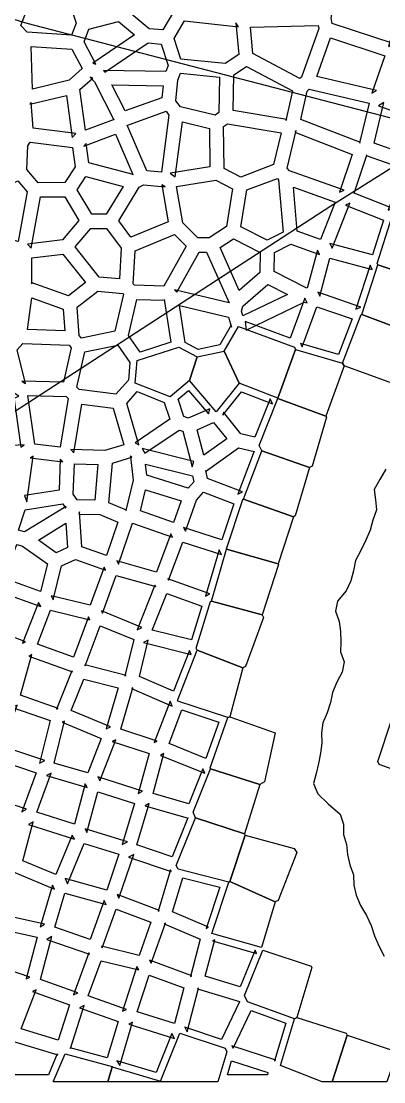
# Model space of a CAD drawing. Header units: metres. Extents: x -200 to 17000, y -360 to 16840.
# Drawn here: x 6943 to 10521, y -200 to 10259 of the extents above; entities that cross this region are included whole.
import ezdxf

# ---------------------------------------------------------------- set-up
doc = ezdxf.new("R2010")
doc.units = ezdxf.units.M
for name, color, linetype in [('AREAS_VERDES', 3, 'CONTINUOUS'), ('EIXOS_VIARIOS', 1, 'CONTINUOUS'), ('HIDROGRAFIA', 5, 'CONTINUOUS'), ('PRACAS', 8, 'CONTINUOUS'), ('QUADRAS', 7, 'CONTINUOUS')]:
    doc.layers.add(name, color=color, linetype=linetype)

msp = doc.modelspace()

# ---------------------------------------------------------------- linework, layer by layer
at = {"layer": 'AREAS_VERDES'}
for points in [[(10605.28, 8338.02), (10620.69, 8345.25), (11103.99, 8187.08), (10950.17, 7694.49), (10462.51, 7857.96), (10456.97, 7869.53)], [(10302.85, 7366.93), (10462.51, 7857.96), (10950.17, 7694.49), (10969.56, 7656.33), (10767.8, 7192.18)], [(10298.86, 7365.2), (10302.85, 7366.93), (10767.8, 7192.18), (10771.57, 7183.86), (10632.37, 6699.26), (10610.81, 6687.28), (10129.64, 6859.92), (10115.16, 6887.78)], [(9088.25, 7247.1), (9639.11, 7044.81), (9649.81, 7022.51), (9475.44, 6540.19), (9093.39, 6687.95), (8946.88, 7006.79)], [(8497.32, 7045.01), (8679.8, 6948.09), (8603.39, 6717.48), (8411.92, 6553.35), (8068.42, 6688.76), (8088.64, 6914.02)], [(9649.81, 7022.51), (10115.16, 6887.78), (10129.64, 6859.92), (9948.9, 6364.35), (9476.51, 6537.75), (9475.44, 6540.19)], [(8603.39, 6717.48), (8679.8, 6948.09), (8946.88, 7006.79), (9093.39, 6687.95), (8867.63, 6406.25)], [(9476.51, 6537.75), (9948.9, 6364.35), (9954.99, 6353.5), (9813.92, 5870.81), (9786.84, 5856.46), (9316.78, 6022.53), (9290.99, 6074.45)], [(9316.78, 6022.53), (9786.84, 5856.46), (9647.73, 5379.94), (9631.27, 5370.75), (9136.59, 5544.49)], [(9136.59, 5544.49), (9631.27, 5370.75), (9478.93, 4906.32), (8970.34, 5052.49), (8968.08, 5056.75), (9128.72, 5540.8)], [(9478.93, 4906.32), (9481.58, 4900.84), (9321.56, 4403.6), (8821.94, 4540.51), (8970.34, 5052.49)], [(8821.94, 4540.51), (9321.56, 4403.6), (9335.41, 4379.4), (9155.02, 3895.03), (9128.53, 3881.72), (8679.14, 4055.77), (8670.57, 4074.74), (8811.56, 4534.92)], [(8679.14, 4055.77), (9128.53, 3881.72), (9001.26, 3400.04), (8982.29, 3391.38), (8487.21, 3554.89), (8485.22, 3559.32)], [(9001.26, 3400.04), (9449.61, 3242.65), (9343.46, 2757.71), (9297.55, 2732.86), (8810.93, 2887.15), (8806.51, 2897.32), (8982.29, 3391.38)], [(10660.16, 3405.04), (11121.9, 3261.18), (10958.42, 2762.93), (10951.03, 2759.09), (10475.24, 2929.74), (10461.23, 2958.02), (10598.92, 3374.99)], [(8810.93, 2887.15), (9297.55, 2732.86), (9147.11, 2245.08), (8663.52, 2404.38), (8639.76, 2457.36)], [(9147.11, 2245.08), (9153.8, 2231.71), (9001.33, 1773.9), (8993.09, 1770.06), (8491.02, 1896.63), (8472.41, 1931.98), (8663.52, 2404.38)], [(9637.07, 2102.22), (9661.65, 2061.14), (9479.83, 1588.25), (9448.8, 1573.35), (9001.33, 1773.9), (9153.8, 2231.71)], [(9001.33, 1773.9), (9448.8, 1573.35), (9315.03, 1124.45), (8824.16, 1263.52), (8993.09, 1770.06)], [(9805, 941.02), (9812.35, 927.5), (9662.38, 433.16), (9641.13, 421.73), (9175.21, 589.31), (9146.4, 651.28), (9326.81, 1099.45)], [(9662.38, 433.16), (10149, 280.28), (10159.18, 260.39), (10010.03, -200), (9912.42, -200), (9502.42, -39.17), (9641.13, 421.73)], [(8954.84, 131.05), (8973.47, 95.63), (8882.96, -200), (8320.37, -200), (8316.9, -192.32), (8507.38, 280.75)], [(10010.03, -200), (10159.18, 260.39), (10652.7, 94.58), (10549.88, -200)], [(7839.16, -49.59), (7840.34, -51.55), (7799.22, -200), (7258.97, -200), (7375.88, 77.04)], [(8316.9, -192.32), (8320.37, -200), (7799.22, -200), (7840.34, -51.55)]]:
    msp.add_lwpolyline(points, close=True, dxfattribs=at)
at = {"layer": 'EIXOS_VIARIOS'}
for points in [[(-200, 1640), (6000, 5840), (10000, 8440), (17000, 12840)], [(-200, 12440), (7000, 10240), (17000, 7640)]]:
    msp.add_lwpolyline(points, dxfattribs=at)
at = {"layer": 'HIDROGRAFIA'}
msp.add_lwpolyline([(10540.32, 5840), (10480.5, 5740), (10424.92, 5640), (10439.29, 5540), (10448.46, 5440), (10411.28, 5340), (10388.09, 5240), (10343.91, 5140), (10293.18, 5040), (10241.82, 4940), (10221.89, 4840), (10196.38, 4740), (10150.8, 4640), (10063.79, 4540), (10045.86, 4440), (10079.12, 4340), (10095.36, 4240), (10097.64, 4140), (10092.56, 4040), (10128.75, 3940), (10111.45, 3840), (10057.64, 3740), (10015.83, 3640), (9993.57, 3540), (9960.93, 3440), (9919.59, 3340), (9906.95, 3240), (9908.92, 3140), (9895.97, 3040), (9876.98, 2940), (9854.84, 2840), (9827.32, 2740), (9869.98, 2640), (9971.86, 2540), (10089.03, 2440), (10123.36, 2340), (10123.78, 2240), (10151.49, 2140), (10164.01, 2040), (10186.92, 1940), (10221.08, 1840), (10224.3, 1740), (10247.32, 1640), (10291.51, 1540), (10351.24, 1440), (10397.18, 1340), (10428.99, 1240), (10471.63, 1140), (10524.51, 1040)], dxfattribs=at)
at = {"layer": 'PRACAS'}
for points in [[(9033.76, 9379.07), (9041.69, 9731.53), (9167.48, 9813.88), (9621.41, 9571.73), (9555.81, 9279.05), (9564.6, 9289.67)], [(7374.26, 8666.89), (7108.92, 8666.2), (6998.47, 8797.31), (7007, 9030.97), (7030.53, 9067.09), (7448.05, 9013.7), (7476.14, 8822.78)], [(7437.01, 7038.02), (7361.34, 6699.51), (6949.17, 6708.42), (6985.46, 6686.47), (6904.61, 7019.06), (6957.56, 7082.22), (7414.92, 7063.08)], [(7698.6, 2659.26), (8060.55, 2543.76), (7940.42, 2141.32), (7991.95, 2165.52), (7572.93, 2294.3), (7592, 2258.7)]]:
    msp.add_lwpolyline(points, close=True, dxfattribs=at)
at = {"layer": 'QUADRAS'}
for points in [[(8204.73, 10185.51), (7990.09, 10364.56), (8000.09, 10679.72), (8091.19, 10723.97), (8425.35, 10515.37), (8445.04, 10351.66), (8339.19, 10172.51)], [(7000.64, 10152.64), (6939.88, 10215.98), (7069.69, 10557.72), (7385.51, 10543.66), (7483.87, 10240.9), (7439.01, 10122.68)], [(10003.12, 10289.24), (10030.31, 10450.97), (10279.32, 10557.36), (10713.18, 10394.46), (10692.57, 10434.21), (10565.86, 10011.11), (10614.56, 10039.09), (10013.21, 10236.95)], [(8060.4, 10123.59), (7650.11, 9844.43), (7681.04, 9835.48), (7562.84, 10054.39), (7610.66, 10180.41), (7901.81, 10255.89)], [(8519.3, 9886.39), (8453.13, 10090.14), (8554.6, 10261.87), (9088.05, 10202.21), (9061.64, 10243.84), (9090.29, 9930.68), (8954.94, 9842.07)], [(9230.1, 9939.15), (9206.32, 10199.07), (9874.51, 10216.83), (9879.92, 10188.8), (9707.88, 9705.75), (9692.34, 9692.57)], [(8371.38, 9762.68), (7753.93, 9772.56), (7769.28, 9756.18), (8194.94, 10045.8), (8324.39, 10033.29), (8392.85, 9822.5)], [(9859.69, 9714.73), (9995.29, 10095.46), (10532.73, 9918.63), (10403.59, 9549.5), (10448.59, 9575.9)], [(7414.97, 9676.1), (7054.56, 9589.93), (7041.27, 10009.53), (7442.77, 9982.1), (7545.45, 9791.93)], [(8469.15, 9474.08), (8489.16, 9676.38), (8514.21, 9746.19), (8901.09, 9706.83), (8893.25, 9358.05), (8855.64, 9332.88), (8514.69, 9414.33)], [(7857.06, 9285.31), (7859.52, 9290.82), (7577.55, 9183.94), (7522.74, 9584.56), (7651, 9698.42), (7624.32, 9706.15), (7665.25, 9662.45)], [(7968.98, 9374.08), (7838.21, 9631.19), (8343.2, 9623.11), (8331.47, 9504.45)], [(7483.63, 9150.29), (7061.28, 9204.3), (7041.81, 9457.6), (7029.74, 9440.05), (7389.44, 9526.05), (7446.15, 9111.5)], [(10290.73, 9063.36), (9701.94, 9290.89), (9764.55, 9570.22), (9785.86, 9588.3), (10375.44, 9449.3), (10282.34, 9059.02)], [(10425.71, 9056.68), (10520.98, 9456.06), (10468.39, 9425.2), (10867.15, 9282.59), (10730.73, 8949.24)], [(8182.44, 8783.03), (7988.01, 9235.22), (7986.38, 9231.55), (8372.2, 9370.32), (8401.03, 9332.51), (8327.89, 8768.8)], [(8463.5, 8725.88), (8533.56, 9265.89), (8799.79, 9202.29), (8804.27, 8823.15), (8412.12, 8761.33)], [(8944.47, 8806.68), (8939.58, 9220.6), (8978.22, 9246.45), (9507.33, 9157.34), (9432.73, 8844.41), (9110.7, 8722.36)], [(8047.57, 8747.94), (7611.78, 8862.64), (7583.84, 9052.52), (7559.57, 9027.4), (7873.77, 9146.5), (8045.62, 8746.81)], [(9568.65, 8810.82), (9657.09, 9181.85), (9642.21, 9163.88), (10207.68, 8945.37), (10085.41, 8572.77), (10128.89, 8591.48), (9591.6, 8784.35)], [(10352.51, 8937.7), (10348.29, 8935.52), (10720.7, 8804.34), (10713.82, 8817.78), (10564.47, 8396.19), (10602.89, 8414.22), (10229.16, 8561.82)], [(7001.63, 8576.27), (6911.55, 8085.38), (6514.26, 8191.42), (6545.81, 8513.8), (6908.81, 8686.44)], [(7781.57, 8356.45), (7638.72, 8355.48), (7494.79, 8595.4), (7580.24, 8726.17), (7948.77, 8629.18)], [(8537.81, 8270.85), (8476.35, 8629.73), (8863.51, 8690.77), (9029.46, 8606.59), (8970.28, 8234.53), (8797.15, 8122.82), (8685.92, 8121.97)], [(9111.61, 8231.83), (9169.36, 8594.88), (9471.35, 8709.33), (9482.9, 8696.01), (9526.75, 8178.58), (9371.61, 8098.75)], [(8024.34, 8128.36), (7905.21, 8290.27), (8108.1, 8621.21), (8150.07, 8645.53), (8363.74, 8624.62), (8331.37, 8646.95), (8394.1, 8280.59)], [(9895.87, 8105.06), (9666.43, 8188.32), (9629.68, 8621.93), (10039.88, 8474.68)], [(7350.04, 8102), (7004.29, 8060.99), (7041.81, 8019.6), (7134.79, 8526.27), (7372.63, 8526.88), (7513.27, 8292.45)], [(10012.89, 8019.78), (10185.79, 8463.56), (10143.22, 8445.24), (10518.84, 8296.89), (10410.43, 7954.47), (9988.53, 8067.55)], [(7929.05, 8021.64), (7911.53, 7718.86), (7713.09, 7736.23), (7476.18, 8034.04), (7631.63, 8215.42), (7785.7, 8216.47)], [(8067.73, 7994.82), (8455.93, 8154.65), (8570.16, 8039.82), (8350.69, 7647.36), (8061.04, 7655.51), (8048.86, 7668.61)], [(9095.06, 7601.96), (8906.32, 8026.64), (9038.54, 8111.96), (9301.07, 7977.58), (9298.19, 7780.13)], [(9441.08, 7977.05), (9605.31, 8061.56), (9886.45, 7959.55), (9865.73, 8000.18), (9765.17, 7626.2), (9754.69, 7628.93), (9438.36, 7790.54)], [(7354.91, 7961.6), (7578.17, 7680.96), (7409.64, 7550.04), (7042.73, 7682.69), (7049.01, 7669.61), (7047.14, 7925.09)], [(8477.71, 7587.66), (8698.27, 7982.06), (8772.68, 7982.62), (8995.4, 7481.49), (8995.88, 7483.17), (8454.62, 7611.32)], [(9889.23, 7548.45), (9989.76, 7922.28), (10407.75, 7810.25), (10387.28, 7852.97), (10246.03, 7418.56), (10296, 7440.29), (9869.38, 7588.27)], [(9131.31, 7447.52), (9378.18, 7664.07), (9571.96, 7565.07), (9131.2, 7353.53), (9117.58, 7399.87)], [(7049.42, 7531.4), (7355.72, 7420.66), (7371.97, 7205), (7006.04, 7220.32)], [(7944.32, 7575.45), (7953.09, 7566.02), (7868.21, 7203.26), (7538.67, 7134.41), (7515.72, 7160.45), (7494.74, 7438.87), (7698.29, 7596.99)], [(8360.79, 7507.02), (8353.01, 7514.99), (8418.91, 7093.39), (8116.17, 6996.35), (8001.53, 7158.57), (8084.88, 7514.78)], [(8503.97, 7455.76), (8988.98, 7340.93), (9018.55, 7240.27), (9015.71, 7261.84), (8902.03, 7068.6), (8689.91, 7021.98), (8561.07, 7090.41)], [(9163.26, 7213.63), (9736.85, 7488.91), (9766.31, 7481.25), (9743.3, 7527.39), (9597.72, 7134.58), (9152.13, 7298.22)], [(9715.06, 7048.33), (9861.29, 7442.9), (10207.54, 7322.79), (10072.9, 6972.89), (9699.36, 7081.04)], [(7895.55, 7065.95), (8016.62, 6894.64), (8000.79, 6718.28), (7878.16, 6582.28), (7515.64, 6626.5), (7493.63, 6649.55), (7571.58, 6998.26)], [(6864.2, 6596.2), (6938.73, 6058.79), (6972.56, 6080.95), (6546.05, 6058.43), (6522.43, 6092.07), (6590.61, 6420.09), (6919.05, 6563.01)], [(8355.31, 6500.42), (8408.47, 6333.45), (8066.3, 6102.7), (8102.99, 6081.59), (7983.91, 6490.49), (8087.91, 6605.83)], [(8595.55, 6618.56), (8791.11, 6388.22), (8803.16, 6437.2), (8591.71, 6344.61), (8547.04, 6359.7), (8492.69, 6530.39)], [(9115.95, 6604.17), (9423.09, 6485.38), (9400.59, 6536.46), (9248.61, 6156.92), (9111.53, 6190.56), (8939.15, 6403.92), (8931.92, 6374.53)], [(7386.59, 6558.93), (7407.57, 6536.96), (7328.69, 6056.96), (7076.09, 6087.53), (7009.58, 6567.08)], [(7851.49, 6444.49), (7957.04, 6082.06), (7767.82, 6025.28), (7431.61, 6034.23), (7461.46, 6001.55), (7540.49, 6482.43)], [(8842.01, 6301.38), (8970.96, 6141.78), (8743.95, 5978.38), (8677.9, 6229.52)], [(8501.49, 6227.32), (8536.86, 6215.37), (8628.99, 5865.07), (8647.05, 5916.21), (8135.49, 6045.65), (8162.85, 5998.95)], [(7329.02, 5938.95), (7318.21, 5634.76), (6974.08, 5582.37), (6997.78, 5520.77), (7060.09, 5970.92), (7031.12, 5951.95), (7352.71, 5913.03)], [(8022.06, 5962.31), (8048.56, 5732.7), (7976.51, 5433.75), (7981.04, 5436.16), (7806.3, 5509.56), (7842.54, 5901.53), (8034.9, 5959.25), (8018.23, 5968.84)], [(8760.86, 5818.06), (9086.6, 6052.52), (9242.76, 6014.2), (9240.53, 6018.69), (9081.13, 5595.81), (9126.04, 5616.85), (8781.59, 5749.48), (8764.42, 5828.15)], [(7700.6, 5887.02), (7668.12, 5535.7), (7494.84, 5537.86), (7456.87, 5594.46), (7467.49, 5893.23)], [(8171.07, 5892.23), (8632.63, 5775.44), (8645.34, 5717.2), (8589.4, 5653.11), (8183.86, 5781.44)], [(8119.98, 5431.53), (8169.98, 5638.99), (8521.38, 5527.8), (8444.71, 5315.76)], [(8741.78, 5614.79), (9041.25, 5499.48), (8923.45, 5144.52), (8545.56, 5265.39), (8562.98, 5231.12), (8673.36, 5536.4)], [(7352.72, 5498.4), (7381.62, 5455.32), (7386.09, 5472.81), (6977.15, 5222.57), (6917.21, 5241.39), (6917.28, 5241.22), (6982.25, 5442)], [(7717.35, 5395.07), (7896.99, 5319.62), (7783.53, 4991.36), (7540.7, 5077.09), (7517.47, 5421.48), (7511.39, 5397.64)], [(7113.35, 5141.78), (7384.82, 5307.9), (7400.9, 5069.37), (7288.91, 5016.56)], [(8042.78, 5310.43), (8437.08, 5169.84), (8419.95, 5203.54), (8276.64, 4827.21), (7887.68, 4936.75), (7902.05, 4905.68), (8041.74, 5309.88)], [(6954.96, 5082.8), (7202.21, 4906.43), (7134.81, 4635.94), (6733.68, 4778.83), (6758.93, 4728.13), (6894.97, 5080.96), (6903.28, 5099.03)], [(8919.63, 4998.76), (8895.21, 5044.7), (8762.89, 4588.22), (8805.77, 4611.31), (8389.34, 4759.88), (8396.03, 4747.34), (8538.23, 5120.75)], [(7775.53, 4845.72), (7762, 4874.98), (7625.03, 4500.32), (7237.12, 4593.15), (7258.54, 4553.48), (7341.55, 4886.6), (7477.79, 4950.83)], [(8271.57, 4683.19), (8263.25, 4698.79), (8086.51, 4256.14), (8134.09, 4280.32), (7734.11, 4444.85), (7745.57, 4422.3), (7881.15, 4793.14)], [(6730.17, 4631.47), (7135.24, 4487.17), (7113.46, 4527.52), (6957.47, 4124.74), (6984.89, 4138.93), (6627.22, 4275.76)], [(8236.53, 4254.32), (8380.32, 4614.45), (8725.03, 4491.47), (8623.06, 4158.62)], [(7621.61, 4357.19), (7607.14, 4385.68), (7458.45, 3987.26), (7104.26, 4116.1), (7233.59, 4450.04)], [(7575.5, 3900.5), (7723.75, 4297.73), (8054.91, 4161.51), (7967.31, 3802.2), (7978.41, 3808.02), (7569.56, 3913.45)], [(8150.21, 4131.47), (8620.77, 4014.96), (8603.22, 4053.8), (8446.31, 3652.09), (8109.89, 3795.95), (8197.56, 4155.53)], [(7018.09, 3998.47), (7448.32, 3841.97), (7443.62, 3852.22), (7291.49, 3475.11), (7307.47, 3482.54), (6936.34, 3611.47), (7048.45, 4014.18)], [(7436.88, 3461.3), (7561.77, 3770.88), (7899.37, 3683.83), (7780.59, 3282.09), (7822.68, 3300.65)], [(8030.9, 3677.47), (8432.53, 3505.72), (8411.48, 3552.71), (8256.73, 3146.11), (8284.06, 3160.2), (7924.98, 3276.68), (8045.79, 3685.28)], [(6856.16, 3491.11), (7228.12, 3361.9), (7124.96, 2941.24), (7175.31, 2967.76), (6719.64, 3119.67), (6744, 3072.94), (6904.75, 3515.38)], [(8402.48, 3135.46), (8528.82, 3467.43), (8892.34, 3347.37), (8765.01, 2989.5)], [(7347.62, 3346.81), (7733.24, 3186.24), (7600.21, 2847.5), (7269.45, 2942.65), (7371.26, 3357.81)], [(7842.32, 3156.31), (8205.28, 3038.58), (8098.21, 2642.02), (8138.98, 2665.69), (7697.92, 2806.44), (7719.16, 2767.4), (7878.08, 3172.07)], [(8316.23, 3019.27), (8753.74, 2843.11), (8735.12, 2885.98), (8598.19, 2542.17), (8243.81, 2644.17), (8349.75, 3036.56)], [(6718.6, 2972.44), (7091.1, 2848.26), (6950.79, 2463.07), (6994.82, 2486.89), (6591.21, 2618.37), (6610.94, 2580.17)], [(7594.58, 2703.44), (7575.04, 2739.35), (7468.55, 2339.22), (7098.13, 2458.5), (7238.03, 2842.56), (7193.15, 2818.93)], [(8167.6, 2520.43), (8589.18, 2399.07), (8587.44, 2402.97), (8432.24, 2019.33), (8084.96, 2136.08), (8206.41, 2542.95)], [(7014.49, 2338.35), (7468.88, 2192.04), (7447.44, 2232.08), (7285.96, 1844.07), (6959.85, 1980.18), (7061.61, 2363.86)], [(7399.94, 1753.57), (7565.03, 2150.26), (7907.68, 2044.96), (7787.09, 1691.31), (7377.17, 1804.14)], [(8002.86, 2015.98), (8423.53, 1874.56), (8415.72, 1889.4), (8293.38, 1483.91), (8306.15, 1490.56), (7889.72, 1647.92), (7907.58, 1610.89), (8053.89, 2039.94)], [(7271.18, 1698.53), (7252.31, 1740.45), (7128.86, 1327.82), (7174.19, 1353.55), (6744.59, 1449.6), (6755.14, 1430.75), (6873.39, 1859.73), (6878.73, 1862.33)], [(8437.03, 1475.35), (8538.73, 1812.41), (8902.81, 1720.63), (8766.95, 1313.23), (8790.75, 1325.08)], [(7782.82, 1547.28), (7762.99, 1588.42), (7624.11, 1203.71), (7274.15, 1325), (7374.29, 1659.73)], [(7742.97, 1120.67), (7880.53, 1501.73), (8221.77, 1372.79), (8105.71, 1046.35), (7734.44, 1136.43)], [(8354.93, 1358.11), (8710.1, 1207.24), (8614.06, 838.64), (8626.45, 845.78), (8210.34, 1000.07), (8226.79, 968.98), (8367.46, 1364.64)], [(6622.41, 970.33), (6743.7, 1306.34), (7099.25, 1226.85), (6991.64, 814.04), (7029.12, 831.97)], [(7617.86, 1057.71), (7611.09, 1070.22), (7459.43, 657.13), (7502.73, 677.4), (7135.06, 809.21), (7245.55, 1233.07), (7194.87, 1204.31)], [(8831.12, 1188.79), (9265.29, 1065.79), (9250.47, 1097.25), (9105.31, 736.66), (8759.17, 840.32), (8852.78, 1199.57)], [(8103.39, 902.85), (8085.24, 937.16), (7941.89, 495.19), (7981.12, 513.66), (7605.25, 648.09), (7731.88, 992.99)], [(8087.48, 490.3), (8205.03, 852.73), (8549.02, 725.17), (8456.23, 374.01)], [(7055.03, 689.17), (7419.02, 558.69), (7307.99, 211.28), (6943.63, 322.05), (7089.09, 705.46)], [(8683.23, 716.92), (9096.18, 593.25), (9097.78, 589.82), (8918.51, 217.02), (8557.02, 337.95), (8579.6, 292.87), (8693.16, 722.64)], [(7518.78, 530.33), (7898.71, 394.45), (7791.65, 35.96), (7425.46, 136.06), (7428.71, 129.15), (7563.64, 551.33)], [(9210.93, 502.07), (9554.97, 378.33), (9443.29, 7.26), (9454.95, 14.12), (9022.12, 153.5), (9033.19, 132.47)], [(8004.18, 369.77), (8455.84, 227.33), (8430.66, 277.62), (8275.73, -107.17), (7886.28, 7.87), (7915.08, -40), (8042.9, 388)], [(6858.28, 201.67), (7303.56, 66.3), (7299.24, 75.48), (7212.53, -130), (6802.18, -130), (6875.25, 210.33)], [(8977.6, -130), (9019.61, 7.23), (9378.12, -108.22), (9372.14, -130)]]:
    msp.add_lwpolyline(points, close=True, dxfattribs=at)

doc.saveas('drawing.dxf')
